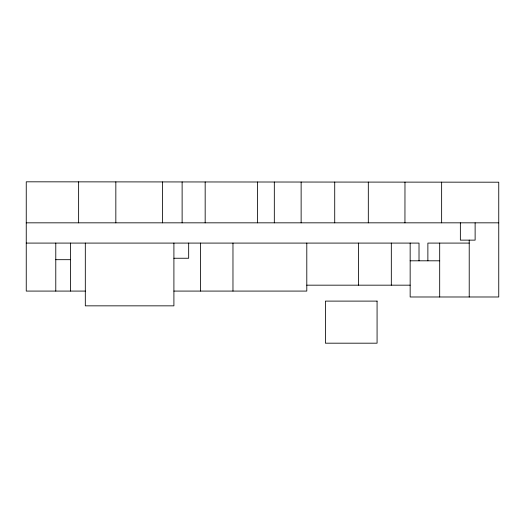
<?xml version="1.0" encoding="UTF-8"?>
<svg xmlns="http://www.w3.org/2000/svg" width="525" height="525" viewBox="0 0 525 525"><rect width="100%" height="100%" fill="white"/><g stroke="black" fill="none" stroke-linecap="round" stroke-linejoin="round"><path stroke-width="0.79" d="M404.946 222.83L404.978 182.123M26.25 222.83L498.75 222.83M26.25 243.088L419.016 243.088L419.016 260.807M469.219 243.088L427.875 243.088L427.875 260.807M173.906 258.248L188.672 258.248L188.672 243.088M55.781 259.685L70.547 259.685M410.156 260.807L439.688 260.807M306.797 285.173L410.156 285.173M85.312 291.08L26.25 291.08L26.25 181.814L498.75 182.201L498.75 296.986L410.156 296.986L410.156 243.088M173.906 291.08L306.797 291.08L306.797 243.088M475.125 222.83L475.125 240.135L460.359 240.135L460.359 222.83M469.219 240.135L469.219 296.986M441.637 182.155L441.637 222.83M439.688 243.088L439.688 296.986M391.322 243.088L391.322 285.173M368.314 182.096L368.314 222.83M358.477 243.088L358.477 285.173M334.72 182.063L334.72 222.83M301.133 182.037L301.133 222.83M274.319 182.018L274.319 222.83M257.565 182.004L257.565 222.83M232.969 243.088L232.969 291.08M205.17 181.958L205.17 222.83M200.484 243.088L200.484 291.08M182.123 181.939L182.123 222.83M173.906 243.088L173.906 305.845L85.312 305.845L85.312 243.088M162.481 181.926L162.481 222.83M115.835 181.886L115.835 222.83M78.625 181.853L78.625 222.83M70.547 243.088L70.547 291.08M55.781 243.088L55.781 291.08M377.075 301.107L325.395 301.107L325.395 343.186L377.075 343.186L377.075 301.107"/></g></svg>
